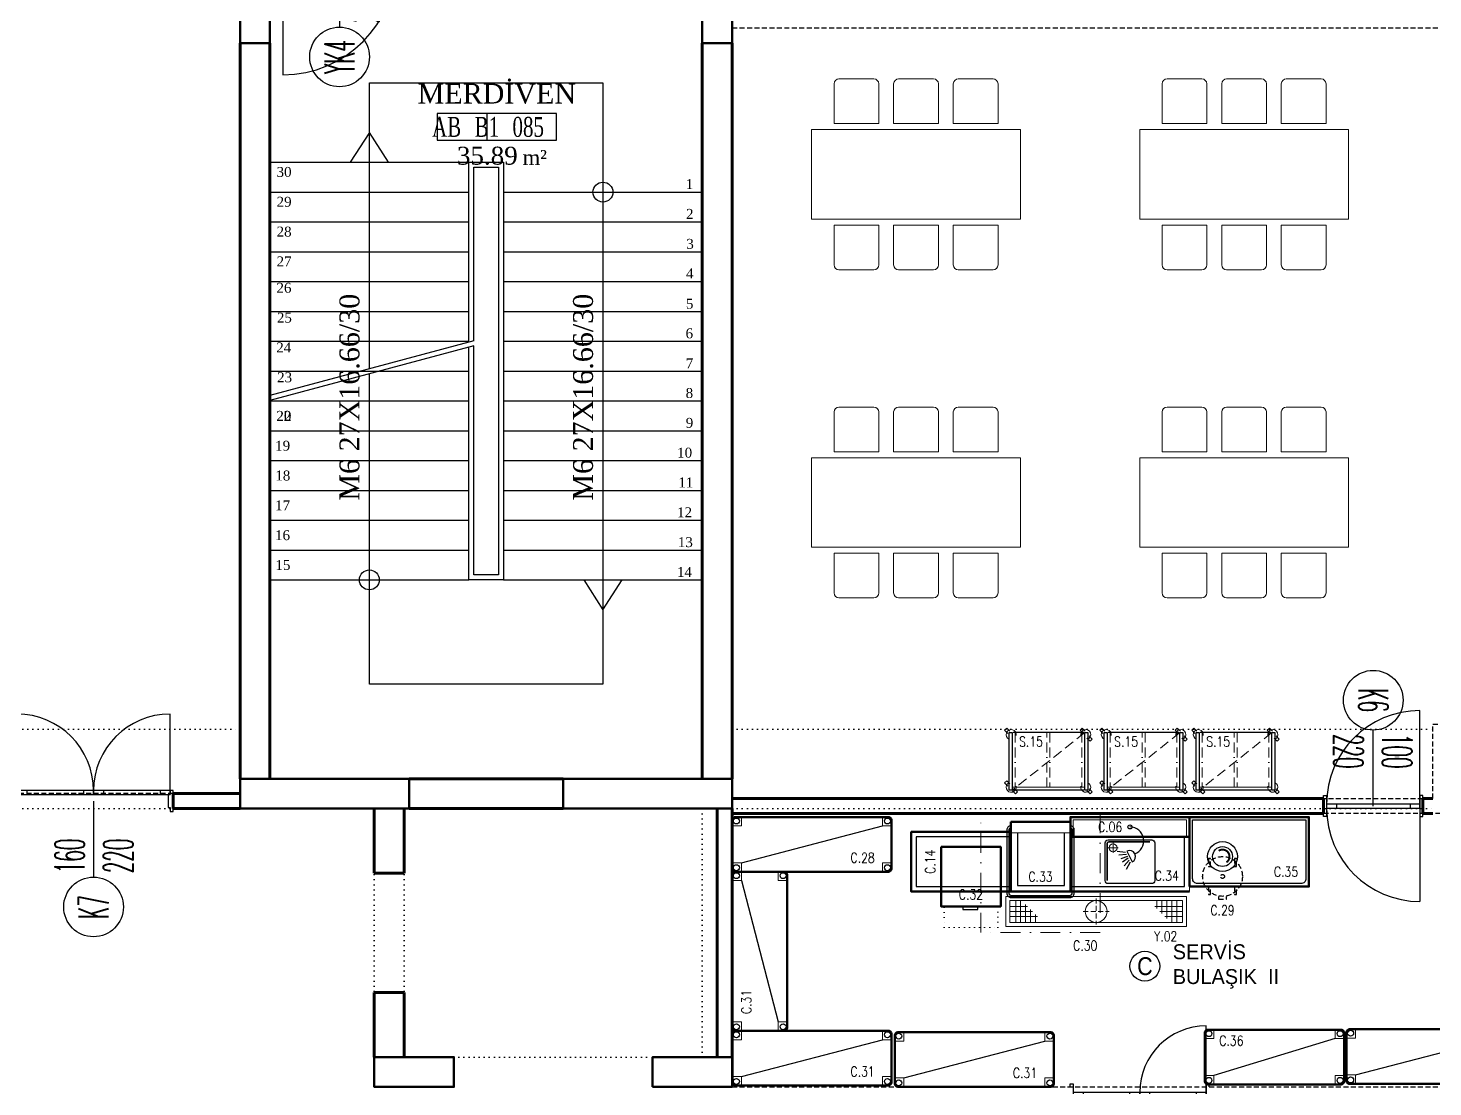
# Model space of a CAD drawing. Extents: x -228812 to 45006, y -308075 to -42938.
# Drawn here: x 34820 to 36233, y -46006 to -44941 of the extents above; entities that cross this region are included whole.
import ezdxf
from ezdxf.enums import TextEntityAlignment as Align

# ---------------------------------------------------------------- set-up
doc = ezdxf.new("R2010")
doc.units = 0
doc.header["$LTSCALE"] = 20
for name, pattern in [('( Hidden )', [0.375, 0.25, -0.125]), ('BORDER', [1.75, 0.5, -0.25, 0.5, -0.25, 0, -0.25]), ('DASHDOTX2', [2, 1, -0.5, 0, -0.5]), ('DASHED', [0.75, 0.5, -0.25]), ('DASHED2', [0.375, 0.25, -0.125]), ('DOT', [0.25, 0, -0.25]), ('HIDDEN', [0.375, 0.25, -0.125])]:
    doc.linetypes.add(name, pattern=pattern)
doc.layers.get('0').update_dxf_attribs({"linetype": 'CONTINUOUS', "lineweight": 15})
doc.layers.get('DEFPOINTS').update_dxf_attribs({"linetype": 'CONTINUOUS'})
for name, color, linetype, lineweight in [('-DWG_ANA', 7, 'CONTINUOUS', 50), ('-DWG_ANA_1', 7, 'BORDER', 25), ('-DWG_DETAY1', 7, 'CONTINUOUS', 25), ('-DWG_DETAY1_1', 7, 'BORDER', 20), ('-DWG_DETAY2', 7, 'CONTINUOUS', 15), ('-DWG_DETAY3', 7, 'CONTINUOUS', 15), ('-DWG_DETAY4', 7, 'DOT', 18), ('DUVAR', 7, 'CONTINUOUS', 60), ('DVL-C', 7, 'DASHDOTX2', 20), ('KOLON', 7, 'CONTINUOUS', 50), ('NO', 7, 'CONTINUOUS', 30), ('PLAN', 253, 'CONTINUOUS', 15), ('tefris', 7, 'CONTINUOUS', 20), ('yerizg-a', 7, 'CONTINUOUS', 15), ('yerizg-b', 7, 'CONTINUOUS', 9)]:
    doc.layers.add(name, color=color, linetype=linetype, lineweight=lineweight)
for name, color, linetype in [('BL-C', 140, 'CONTINUOUS'), ('BL-S', 42, 'CONTINUOUS'), ('BL-Y', 144, 'CONTINUOUS'), ('KA-PEN', 5, 'CONTINUOUS'), ('KAPILAR', 5, 'CONTINUOUS'), ('KIRIS', 9, 'DOT'), ('MERD', 7, 'CONTINUOUS'), ('ROOM', 7, 'CONTINUOUS'), ('ROOM-T', 7, 'CONTINUOUS'), ('YAZI', 170, 'CONTINUOUS'), ('YAZI_BLM_1', 7, 'CONTINUOUS'), ('YAZI_BLM_2', 10, 'CONTINUOUS'), ('YRNO', 7, 'CONTINUOUS')]:
    doc.layers.add(name, color=color, linetype=linetype)
doc.styles.add('BLM_YAZI', font='stylu.ttf', dxfattribs={"width": 0.8})
doc.styles.add('OLC-200', font='tromans.shx', dxfattribs={"width": 0.5, "height": 0.2})
doc.styles.add('OLC-50', font='romans.shx', dxfattribs={"width": 0.5, "height": 0.15})
doc.styles.add('ROMANS', font='romans.shx', dxfattribs={"width": 0.8})
doc.styles.add('YAZI', font='times.ttf')

# ---------------------------------------------------------------- blocks, each defined once
blk = doc.blocks.new('ROOMNAME')
at = {"color": 0}
blk.add_line((0, 13.5), (0, -13.5), dxfattribs=at)
blk.add_lwpolyline([(-50, 13.5), (-50, -13.5), (70, -13.5), (70, 13.5)], close=True, dxfattribs=at)
at = {"color": 0, "insert": (36, -30.8), "char_height": 15, "width": 39.826, "attachment_point": 4, "style": 'YAZI'}
blk.add_mtext('m²', dxfattribs=at)
at = {"color": 0, "style": 'YAZI'}
for tag, p in [('KOD', (-25, 0)), ('NO', (35, 0))]:
    blk.add_attdef(tag, text='', height=20, dxfattribs=at).set_placement(p, align=Align.MIDDLE_CENTER)
blk.add_attdef('ALAN', text='', height=18, dxfattribs=at).set_placement((31, -29), align=Align.MIDDLE_RIGHT)
at = {"color": 0, "style": 'YAZI', "flags": 1}
for tag, p in [('ALANIHALE', (10, -51.3)), ('CEVRE', (8.8, -70.9))]:
    blk.add_attdef(tag, text='', height=15, dxfattribs=at).set_placement(p, align=Align.MIDDLE_CENTER)
at = {"color": 0, "style": 'OLC-200', "width": 0.5, "flags": 1}
for tag, p in [('DOS', (-43.9, -102.9)), ('SUP', (-12.3, -102.9)), ('DUV', (15.1, -102.9)), ('TAV', (42.4, -102.9)), ('KTIP1', (-43.9, -131.5)), ('KTIP2', (6.1, -131.5)), ('KTIP3', (56.1, -131.5)), ('KTIP1S', (-43.9, -160.1)), ('KTIP2S', (6.1, -160.1)), ('KTIP3S', (56.1, -160.1)), ('PTIP1', (-43.9, -188.6)), ('PTIP2', (6.1, -188.6)), ('PTIP3', (56.1, -188.6)), ('PTIP1S', (-43.9, -217.2)), ('PTIP2S', (6.1, -217.2)), ('PTIP3S', (56.1, -217.2)), ('KISI', (-43.9, -245.8)), ('KW', (6.1, -245.8)), ('ISI', (56.1, -245.8))]:
    blk.add_attdef(tag, p, '', height=15, dxfattribs=at)
at = {"layer": 'ROOM-T', "color": 9, "style": 'YAZI'}
blk.add_attdef('MAHALADI', text='', height=20, dxfattribs=at).set_placement((10, 33.5), align=Align.MIDDLE_CENTER)
blk = doc.blocks.new('*U650')
at = {"color": 0}
for p, q in [((-3, 18), (-3, 132)), ((-107, 18), (-107, 14)), ((-13.1, 18), (-13.1, 14)), ((-60, 7.5), (-60, 7.5))]:
    blk.add_line(p, q, dxfattribs=at)
at = {"color": 0, "linetype": 'DOT', "ltscale": 20}
blk.add_line((-120, 0), (0, 0), dxfattribs=at)
at = {"color": 16}
blk.add_lwpolyline([(-60, 7.5), (-60, 84)], dxfattribs=at)
at = {"color": 0, "lineweight": -3}
for points in [[(-120, 15), (-120, 18), (-117, 18), (-117, 14), (-115, 14), (-115, 1), (-117, 1), (-117, -3), (-120, -3), (-120, 0)], [(0, 15), (0, 18), (-3, 18), (-3, 14), (-5, 14), (-5, 1), (-3, 1), (-3, -3), (0, -3), (0, 0)]]:
    blk.add_lwpolyline(points, dxfattribs=at)
at = {"color": 0}
blk.add_lwpolyline([(-117, 18), (-117, 14), (-3, 14), (-3, 18)], close=True, dxfattribs=at)
at = {"color": 16}
blk.add_circle((-60, 114), 30, dxfattribs=at)
at = {"color": 0}
blk.add_arc((-3, 18), 114, 90, 180, dxfattribs=at)
at = {"color": 16, "style": 'OLC-50', "width": 0.45}
blk.add_attdef('POZ', text='', height=30, rotation=270, dxfattribs=at).set_placement((-60, 114), align=Align.MIDDLE_CENTER)
blk.add_attdef('YUK', text='', height=30, rotation=270, dxfattribs=at).set_placement((-70, 80), align=Align.TOP_LEFT)
blk.add_attdef('GEN', text='', height=30, rotation=270, dxfattribs=at).set_placement((-60, 80), align=Align.BOTTOM_LEFT)
at = {"style": 'OLC-50', "width": 0.5, "flags": 1}
for tag, p in [('KABLOK', (-168.3, -83.8)), ('KAMAHKOD', (-63.9, -83.8)), ('KAMAHNO', (-175.2, -120.6)), ('KAMAHAD', (-59.6, -120)), ('DUVKA', (-168.6, -156)), ('KARENK', (-62.6, -154.8)), ('KATIP', (-168.1, -194)), ('KASAMAL', (-63.9, -189.6)), ('KAMAL', (-168.7, -233)), ('KASARENK', (-63.5, -229)), ('MENFEZ', (-170, -268.9)), ('YANGIN', (-64.2, -266.9)), ('ACILYON', (-172.7, -303.5)), ('CEKIT', (-66.3, -303.2)), ('CARPTEK', (-175, -337.4)), ('FOTOSEL', (-66.8, -337.1)), ('PBAR', (-173.2, -371.1)), ('KONTROL', (-67, -371.1))]:
    blk.add_attdef(tag, p, '', height=30, dxfattribs=at)
blk = doc.blocks.new('*U688')
at = {"color": 0}
for p, q in [((-157, 18), (-157, 95)), ((-3, 18), (-3, 95)), ((-147, 18), (-147, 14)), ((-90.1, 18), (-90.1, 14)), ((-70, 18), (-70, 14)), ((-13.1, 18), (-13.1, 14)), ((-80, 7.5), (-80, 7.5))]:
    blk.add_line(p, q, dxfattribs=at)
at = {"color": 0, "linetype": 'DOT', "ltscale": 20}
blk.add_line((-155, 0), (-5, 0), dxfattribs=at)
at = {"color": 0, "lineweight": -3}
for points in [[(-160, 15), (-160, 18), (-157, 18), (-157, 14), (-155, 14), (-155, 1), (-157, 1), (-157, -3), (-160, -3), (-160, 0)], [(0, 15), (0, 18), (-3, 18), (-3, 14), (-5, 14), (-5, 1), (-3, 1), (-3, -3), (0, -3), (0, 0)]]:
    blk.add_lwpolyline(points, dxfattribs=at)
at = {"color": 0}
for points in [[(-157, 18), (-157, 14), (-80, 14), (-80, 18)], [(-80, 18), (-80, 14), (-3, 14), (-3, 18)]]:
    blk.add_lwpolyline(points, close=True, dxfattribs=at)
at = {"color": 16}
blk.add_lwpolyline([(-80, 7.5), (-80, -69)], dxfattribs=at)
blk.add_circle((-80, -99), 30, dxfattribs=at)
at = {"color": 0}
for centre, start, end in [((-157, 18), 0, 90), ((-3, 18), 90, 180)]:
    blk.add_arc(centre, 77, start, end, dxfattribs=at)
at = {"color": 16, "style": 'OLC-50', "width": 0.45}
blk.add_attdef('GEN', text='', height=30, rotation=90, dxfattribs=at).set_placement((-80, -65), align=Align.BOTTOM_LEFT)
blk.add_attdef('YUK', text='', height=30, rotation=90, dxfattribs=at).set_placement((-70, -65), align=Align.TOP_LEFT)
at = {"style": 'OLC-50', "width": 0.5, "flags": 1}
for tag, p in [('KABLOK', (-188.3, -83.8)), ('KAMAHKOD', (-83.9, -83.8)), ('KAMAHNO', (-195.2, -120.6)), ('KAMAHAD', (-79.6, -120)), ('DUVKA', (-188.6, -156)), ('KARENK', (-82.6, -154.8)), ('KATIP', (-188.1, -194)), ('KASAMAL', (-83.9, -189.6)), ('KAMAL', (-188.7, -233)), ('KASARENK', (-83.5, -229)), ('MENFEZ', (-190, -268.9)), ('YANGIN', (-84.2, -266.9)), ('ACILYON', (-192.7, -303.5)), ('CEKIT', (-86.3, -303.2)), ('CARPTEK', (-195, -337.4)), ('FOTOSEL', (-86.8, -337.1)), ('PBAR', (-193.2, -371.1)), ('KONTROL', (-87, -371.1))]:
    blk.add_attdef(tag, p, '', height=30, dxfattribs=at)
at = {"color": 16, "style": 'OLC-50', "width": 0.45}
blk.add_attdef('POZ', text='', height=30, rotation=90, dxfattribs=at).set_placement((-80, -99), align=Align.MIDDLE_CENTER)
blk = doc.blocks.new('*U9158')
at = {"color": 0}
for p, q in [((-3, 9.5), (-3, 103.5)), ((-87, 9.5), (-87, 5.5)), ((-50, 7.5), (-50, 7.5)), ((-13, 9.5), (-13, 5.5)), ((-3, 5.5), (-3, -88.5))]:
    blk.add_line(p, q, dxfattribs=at)
at = {"color": 0, "linetype": 'DOT', "ltscale": 20}
blk.add_line((-100, 0), (0, 0), dxfattribs=at)
at = {"color": 16}
blk.add_lwpolyline([(-50, 7.5), (-50, 84)], dxfattribs=at)
at = {"color": 0, "lineweight": -3}
for points in [[(-100, 15), (-100, 18), (-97, 18), (-97, 14), (-97, 14), (-97, 1), (-97, 1), (-97, -3), (-100, -3), (-100, 0)], [(0, 15), (0, 18), (-3, 18), (-3, 14), (-3, 14), (-3, 1), (-3, 1), (-3, -3), (0, -3), (0, 0)]]:
    blk.add_lwpolyline(points, dxfattribs=at)
at = {"color": 0}
blk.add_lwpolyline([(-97, 9.5), (-97, 5.5), (-3, 5.5), (-3, 9.5)], close=True, dxfattribs=at)
at = {"color": 16}
blk.add_circle((-50, 114), 30, dxfattribs=at)
at = {"color": 0}
for centre, start, end in [((-3, 9.5), 90, 180), ((-3, 5.5), 180, 270)]:
    blk.add_arc(centre, 94, start, end, dxfattribs=at)
at = {"color": 16, "style": 'OLC-50', "width": 0.45}
blk.add_attdef('POZ', text='', height=30, rotation=270, dxfattribs=at).set_placement((-50, 114), align=Align.MIDDLE_CENTER)
blk.add_attdef('YUK', text='', height=30, rotation=270, dxfattribs=at).set_placement((-60, 80), align=Align.TOP_LEFT)
blk.add_attdef('GEN', text='', height=30, rotation=270, dxfattribs=at).set_placement((-50, 80), align=Align.BOTTOM_LEFT)
at = {"style": 'OLC-50', "width": 0.5, "flags": 1}
for tag, p in [('KABLOK', (-158.3, -83.8)), ('KAMAHKOD', (-53.9, -83.8)), ('KAMAHNO', (-165.2, -120.6)), ('KAMAHAD', (-49.6, -120)), ('DUVKA', (-158.6, -156)), ('KARENK', (-52.6, -154.8)), ('KATIP', (-158.1, -194)), ('KASAMAL', (-53.9, -189.6)), ('KAMAL', (-158.7, -233)), ('KASARENK', (-53.5, -229)), ('MENFEZ', (-160, -268.9)), ('YANGIN', (-54.2, -266.9)), ('ACILYON', (-162.7, -303.5)), ('CEKIT', (-56.3, -303.2)), ('CARPTEK', (-165, -337.4)), ('FOTOSEL', (-56.8, -337.1)), ('PBAR', (-163.2, -371.1)), ('KONTROL', (-57, -371.1))]:
    blk.add_attdef(tag, p, '', height=30, dxfattribs=at)
blk = doc.blocks.new('*U9162')
for p, q in [((-3, 9.5), (-3, 76.5)), ((-137, 5.5), (-137, -61.5))]:
    blk.add_line(p, q)
at = {"color": 0, "linetype": 'DOT', "ltscale": 20}
blk.add_line((-137, 0), (-3, 0), dxfattribs=at)
at = {"color": 0}
for p, q in [((-127, 9.5), (-127, 5.5)), ((-80.1, 9.5), (-80.1, 5.5)), ((-70, 7.5), (-70, 7.5)), ((-60, 9.5), (-60, 5.5)), ((-13.1, 9.5), (-13.1, 5.5))]:
    blk.add_line(p, q, dxfattribs=at)
at = {"color": 0, "lineweight": -3}
for points in [[(-140, 15), (-140, 18), (-137, 18), (-137, 14), (-137, 14), (-137, 1), (-137, 1), (-137, -3), (-140, -3), (-140, 0)], [(0, 15), (0, 18), (-3, 18), (-3, 14), (-3, 14), (-3, 1), (-3, 1), (-3, -3), (0, -3), (0, 0)]]:
    blk.add_lwpolyline(points, dxfattribs=at)
at = {"color": 0}
for points in [[(-137, 9.5), (-137, 5.5), (-70, 5.5), (-70, 9.5)], [(-70, 9.5), (-70, 5.5), (-3, 5.5), (-3, 9.5)]]:
    blk.add_lwpolyline(points, close=True, dxfattribs=at)
at = {"color": 16}
blk.add_lwpolyline([(-70, 7.5), (-70, -69)], dxfattribs=at)
blk.add_circle((-70, -99), 30, dxfattribs=at)
for centre, start, end in [((-3, 9.5), 90, 180), ((-137, 5.5), 270, 0)]:
    blk.add_arc(centre, 67, start, end)
at = {"color": 16, "style": 'OLC-50', "width": 0.45}
blk.add_attdef('GEN', text='', height=30, rotation=90, dxfattribs=at).set_placement((-70, -65), align=Align.BOTTOM_LEFT)
blk.add_attdef('YUK', text='', height=30, rotation=90, dxfattribs=at).set_placement((-60, -65), align=Align.TOP_LEFT)
at = {"style": 'OLC-50', "width": 0.5, "flags": 1}
for tag, p in [('KABLOK', (-178.3, -83.8)), ('KAMAHKOD', (-73.9, -83.8)), ('KAMAHNO', (-185.2, -120.6)), ('KAMAHAD', (-69.6, -120)), ('DUVKA', (-178.6, -156)), ('KARENK', (-72.6, -154.8)), ('KATIP', (-178.1, -194)), ('KASAMAL', (-73.9, -189.6)), ('KAMAL', (-178.7, -233)), ('KASARENK', (-73.5, -229)), ('MENFEZ', (-180, -268.9)), ('YANGIN', (-74.2, -266.9)), ('ACILYON', (-182.7, -303.5)), ('CEKIT', (-76.3, -303.2)), ('CARPTEK', (-185, -337.4)), ('FOTOSEL', (-76.8, -337.1)), ('PBAR', (-183.2, -371.1)), ('KONTROL', (-77, -371.1))]:
    blk.add_attdef(tag, p, '', height=30, dxfattribs=at)
at = {"color": 16, "style": 'OLC-50', "width": 0.45}
blk.add_attdef('POZ', text='', height=30, rotation=90, dxfattribs=at).set_placement((-70, -99), align=Align.MIDDLE_CENTER)
blk = doc.blocks.new('6LI')
at = {"color": 0, "lineweight": -2}
for p, q in [((7062.5, -56269.6), (7062.5, -56309.6)), ((7102.5, -56264.6), (7067.5, -56264.6)), ((7107.5, -56269.6), (7107.5, -56309.6)), ((7122.5, -56269.6), (7122.5, -56309.6)), ((7162.5, -56264.6), (7127.5, -56264.6)), ((7167.5, -56269.6), (7167.5, -56309.6)), ((7182.5, -56269.6), (7182.5, -56309.6)), ((7222.5, -56264.6), (7187.5, -56264.6)), ((7227.5, -56269.6), (7227.5, -56309.6)), ((7040, -56315.6), (7040, -56405.6)), ((7250, -56315.6), (7040, -56315.6)), ((7062.5, -56309.6), (7107.5, -56309.6)), ((7122.5, -56309.6), (7167.5, -56309.6)), ((7182.5, -56309.6), (7227.5, -56309.6)), ((7250, -56405.6), (7250, -56315.6)), ((7250, -56405.6), (7040, -56405.6)), ((7107.5, -56411.6), (7062.5, -56411.6)), ((7062.5, -56411.6), (7062.5, -56451.6)), ((7107.5, -56451.6), (7107.5, -56411.6)), ((7167.5, -56411.6), (7122.5, -56411.6)), ((7122.5, -56411.6), (7122.5, -56451.6)), ((7167.5, -56451.6), (7167.5, -56411.6)), ((7227.5, -56411.6), (7182.5, -56411.6)), ((7182.5, -56411.6), (7182.5, -56451.6)), ((7227.5, -56451.6), (7227.5, -56411.6)), ((7067.5, -56456.6), (7102.5, -56456.6)), ((7127.5, -56456.6), (7162.5, -56456.6)), ((7187.5, -56456.6), (7222.5, -56456.6))]:
    blk.add_line(p, q, dxfattribs=at)
for centre, start, end in [((7067.5, -56269.6), 90, 180), ((7102.5, -56269.6), 0, 90), ((7127.5, -56269.6), 90, 180), ((7162.5, -56269.6), 0, 90), ((7187.5, -56269.6), 90, 180), ((7222.5, -56269.6), 0, 90), ((7067.5, -56451.6), 180, 270), ((7102.5, -56451.6), 270, 0), ((7127.5, -56451.6), 180, 270), ((7162.5, -56451.6), 270, 0), ((7187.5, -56451.6), 180, 270), ((7222.5, -56451.6), 270, 0)]:
    blk.add_arc(centre, 5, start, end, dxfattribs=at)
blk = doc.blocks.new('E_120')
at = {"layer": '-DWG_ANA', "color": 0}
blk.add_lwpolyline([(0, -70), (0, 0), (120, 0), (120, -70)], close=True, dxfattribs=at)
at = {"layer": '-DWG_DETAY1', "color": 0}
blk.add_lwpolyline([(3, -62), (3, -3), (117, -3), (117, -62, -0.414214), (112, -67), (8, -67, -0.414214)], format="xyb", close=True, dxfattribs=at)
blk = doc.blocks.new('EBN120')
at = {"layer": 'PLAN', "color": 0, "linetype": 'Continuous'}
blk.add_blockref('E_120', (0, 0), dxfattribs=at)
at = {"layer": 'NO', "linetype": 'Continuous', "style": 'ROMANS', "width": 0.8}
blk.add_attdef('NO', text='', height=10, dxfattribs=at).set_placement((97, -55), align=Align.MIDDLE)
blk = doc.blocks.new('BK_54L')
at = {"layer": '-DWG_DETAY1', "color": 0}
blk.add_lwpolyline([(-22, -8), (22, -8, -0.414214), (25, -11), (25, -49, -0.414214), (22, -52), (-22, -52, -0.414214), (-25, -49), (-25, -11, -0.414214)], format="xyb", close=True, dxfattribs=at)
at = {"layer": '-DWG_DETAY2', "color": 0, "const_width": 1.5}
blk.add_lwpolyline([(20, -10), (-21, -10, 0.414214), (-23, -12), (-23, -49)], format="xyb", dxfattribs=at)
at = {"layer": '-DWG_DETAY2', "color": 0}
for points in [[(-17, -11), (-17, -21)], [(-22, -16), (-12, -16)]]:
    blk.add_lwpolyline(points, dxfattribs=at)
blk.add_circle((-17, -16), 4, dxfattribs=at)
blk = doc.blocks.new('BEN120R')
at = {"layer": '-DWG_ANA', "color": 0}
for points in [[(120, -20), (120, 0), (0, 0), (0, -20)], [(0, -20), (120, -20)], [(120, -75), (0, -75)]]:
    blk.add_lwpolyline(points, dxfattribs=at)
at = {"layer": '-DWG_DETAY1', "color": 0, "linetype": 'Continuous'}
blk.add_lwpolyline([(0, -70), (115, -70), (115, -20)], dxfattribs=at)
at = {"layer": '-DWG_DETAY2', "color": 0}
blk.add_lwpolyline([(3, -20), (3, -3), (117, -3), (117, -20)], dxfattribs=at)
at = {"layer": '-DWG_DETAY3', "color": 0}
for p, q in [((0, -75), (0, -20)), ((120, -20), (120, -75))]:
    blk.add_line(p, q, dxfattribs=at)
at = {"layer": '-DWG_DETAY1', "color": 0}
blk.add_blockref('BK_54L', (60, -15), dxfattribs=at)
at = {"layer": 'NO', "linetype": 'Continuous', "style": 'ROMANS', "width": 0.8}
blk.add_attdef('NO', text='', height=10, dxfattribs=at).set_placement((97, -59), align=Align.MIDDLE)
blk = doc.blocks.new('BYM102')
at = {"layer": '-DWG_ANA', "color": 0}
blk.add_lwpolyline([(0, 0), (60, 0), (60, -70), (0, -70)], close=True, dxfattribs=at)
at = {"layer": '-DWG_DETAY1', "color": 0}
for points in [[(0, -4), (0, -4, 0.414214), (-4, -8), (-4, -71.5, 0.414214), (0.5, -76), (59.5, -76, 0.414214), (64, -71.5), (64, -8, 0.414214), (60, -4), (60, -4)], [(0, -6), (0, -6, 0.339359), (-2, -8.5), (-2, -71, 0.414214), (1, -74), (59, -74, 0.414214), (62, -71), (62, -8.5, 0.339359), (60, -6), (60, -6)]]:
    blk.add_lwpolyline(points, format="xyb", dxfattribs=at)
blk.add_lwpolyline([(7, -11), (7, -64), (54, -64), (54, -11)], dxfattribs=at)
at = {"layer": '-DWG_DETAY2', "color": 0}
blk.add_lwpolyline([(0, -11), (60, -11)], dxfattribs=at)
at = {"layer": 'NO', "linetype": 'Continuous', "style": 'ROMANS', "width": 0.8}
blk.add_attdef('NO', text='', height=10, dxfattribs=at).set_placement((30, -55), align=Align.MIDDLE)
blk = doc.blocks.new('BTN100')
at = {"layer": '-DWG_ANA', "color": 0}
blk.add_lwpolyline([(0, 30), (100, 30), (100, -30), (0, -30)], dxfattribs=at)
at = {"layer": '-DWG_DETAY1', "color": 0, "linetype": 'Continuous'}
blk.add_lwpolyline([(0, -25), (95, -25), (95, 25), (0, 25)], dxfattribs=at)
at = {"layer": '-DWG_DETAY3', "color": 0}
blk.add_line((0, -30), (0, 30), dxfattribs=at)
at = {"layer": 'NO', "linetype": 'Continuous', "style": 'ROMANS', "width": 0.8}
blk.add_attdef('NO', text='', height=10, rotation=90, dxfattribs=at).set_placement((81, 0), align=Align.MIDDLE)
blk = doc.blocks.new('BYM052')
at = {"layer": '-DWG_ANA', "color": 0}
blk.add_lwpolyline([(0, 0), (60, 0), (60, -60), (0, -60)], close=True, dxfattribs=at)
at = {"layer": '-DWG_DETAY1', "color": 0}
blk.add_lwpolyline([(22, -61), (22, -63), (37, -63), (37, -61)], dxfattribs=at)
at = {"layer": '-DWG_DETAY4', "color": 0}
blk.add_lwpolyline([(3, -60), (3, -61), (3, -81), (57, -81), (57, -60)], dxfattribs=at)
at = {"layer": 'NO', "linetype": 'Continuous', "style": 'ROMANS', "width": 0.8}
blk.add_attdef('NO', text='', height=10, dxfattribs=at).set_placement((30, -48), align=Align.MIDDLE)
blk = doc.blocks.new('IDD166')
at = {"layer": '-DWG_ANA', "color": 0}
blk.add_lwpolyline([(3, 0), (157, 0, -0.414214), (160, -3), (160, -52, -0.414214), (157, -55), (3, -55, -0.414214), (0, -52), (0, -3, -0.414214)], format="xyb", close=True, dxfattribs=at)
at = {"layer": '-DWG_DETAY1', "color": 0}
blk.add_lwpolyline([(9, -46), (151, -9)], dxfattribs=at)
for centre in [(4, -4), (156, -4), (4, -51), (156, -51)]:
    blk.add_circle(centre, 3, dxfattribs=at)
at = {"layer": '-DWG_DETAY2', "color": 0, "linetype": 'Continuous'}
for points in [[(0, -9), (9, -9), (9, 0)], [(151, 0), (151, -9), (160, -9)], [(0, -46), (9, -46), (9, -55)], [(160, -46), (151, -46), (151, -55)]]:
    blk.add_lwpolyline(points, dxfattribs=at)
at = {"layer": 'NO', "linetype": 'Continuous', "style": 'ROMANS', "width": 0.8}
blk.add_attdef('NO', text='', height=10, dxfattribs=at).set_placement((131, -41), align=Align.MIDDLE)
blk = doc.blocks.new('IDD146')
at = {"layer": '-DWG_ANA', "color": 0}
blk.add_lwpolyline([(-133, 54), (1, 54, -0.414214), (4, 51), (4, 2, -0.414214), (1, -1), (-133, -1, -0.414214), (-136, 2), (-136, 51, -0.414214)], format="xyb", close=True, dxfattribs=at)
at = {"layer": '-DWG_DETAY1', "color": 0}
blk.add_lwpolyline([(-127, 8), (-5, 45)], dxfattribs=at)
for centre in [(-132, 50), (0, 50), (-132, 3), (0, 3)]:
    blk.add_circle(centre, 3, dxfattribs=at)
at = {"layer": '-DWG_DETAY2', "color": 0, "linetype": 'Continuous'}
for points in [[(-136, 45), (-127, 45), (-127, 54)], [(-5, 54), (-5, 45), (4, 45)], [(-136, 8), (-127, 8), (-127, -1)], [(4, 8), (-5, 8), (-5, -1)]]:
    blk.add_lwpolyline(points, dxfattribs=at)
blk = doc.blocks.new('Demonte istif rafı')
at = {"linetype": 'Continuous', "rotation": 180}
blk.add_blockref('IDD146', (-65.6, 30.1), dxfattribs=at)
at = {"layer": 'NO', "linetype": 'Continuous', "style": 'ROMANS', "width": 0.8}
blk.add_attdef('NO', text='', height=10, dxfattribs=at).set_placement((-43, 20), align=Align.MIDDLE)
blk = doc.blocks.new('ATK200')
at = {"layer": '-DWG_ANA_1', "color": 0, "linetype": 'Continuous'}
for points in [[(0, -58), (0, 0), (3, 0), (3, -58)], [(76, -58), (76, 0), (79, 0), (79, -58)]]:
    blk.add_lwpolyline(points, close=True, dxfattribs=at)
at = {"layer": '-DWG_DETAY1', "color": 0, "linetype": 'Continuous'}
for points in [[(4, 0), (75, 0)], [(4, -58), (75, -58)]]:
    blk.add_lwpolyline(points, dxfattribs=at)
at = {"layer": '-DWG_DETAY1_1', "color": 0}
for points in [[(6, -58), (6, -3)], [(73, -58), (73, -3)]]:
    blk.add_lwpolyline(points, dxfattribs=at)
blk.add_lwpolyline([(38, -3), (41, -3), (41, -58), (38, -58)], close=True, dxfattribs=at)
at = {"layer": '-DWG_DETAY2', "color": 0, "linetype": 'DASHED'}
blk.add_line((3, -58), (76, 0), dxfattribs=at)
at = {"layer": '-DWG_DETAY2', "color": 0, "linetype": 'HIDDEN'}
for points in [[(-1.4, -1.6), (-4.5, 1.5), (-2.4, 3.6), (0.8, 0.5)], [(73.6, -1.6), (70.5, 1.5), (72.6, 3.6), (75.8, 0.5)], [(78.4, -6.4), (81.5, -9.5), (83.6, -7.4), (80.5, -4.2)], [(-1.4, -54.6), (-4.5, -51.5), (-2.4, -49.4), (0.8, -52.5)], [(2.4, -59.4), (5.5, -62.5), (7.6, -60.4), (4.5, -57.2)], [(78.4, -59.4), (81.5, -62.5), (83.6, -60.4), (80.5, -57.2)]]:
    blk.add_lwpolyline(points, dxfattribs=at)
at = {"layer": '-DWG_DETAY2', "color": 0, "linetype": 'Continuous'}
blk.add_lwpolyline([(4, -3), (75, -3)], dxfattribs=at)
at = {"layer": '-DWG_DETAY2', "color": 0}
for centre, start, end in [((2, -3), 348.463, 246.4218), ((77, -3), 293.5782, 191.537), ((2, -56), 113.5782, 11.537), ((77, -56), 168.463, 66.4218)]:
    blk.add_arc(centre, 5, start, end, dxfattribs=at)
at = {"layer": 'NO', "linetype": 'Continuous', "style": 'ROMANS', "width": 0.8}
blk.add_attdef('NO', text='', height=10, dxfattribs=at).set_placement((57, -49), align=Align.MIDDLE)
blk = doc.blocks.new('dds123')
at = {"layer": 'DVL-C', "color": 0}
blk.add_lwpolyline([(0, 0), (120, 0), (120, -120), (0, -120)], close=True, dxfattribs=at)
at = {"layer": 'NO', "linetype": 'Continuous', "style": 'ROMANS', "width": 0.8}
blk.add_attdef('NO', text='', height=10, dxfattribs=at).set_placement((105, -133), align=Align.MIDDLE)
blk = doc.blocks.new('bsu100a')
at = {"layer": '-DWG_DETAY1', "color": 0, "const_width": 2}
blk.add_lwpolyline([(3.9, -5.8, 1), (-3.9, 5.8)], format="xyb", dxfattribs=at)
at = {"layer": '-DWG_DETAY1', "color": 0}
for radius in [15, 10]:
    blk.add_circle((0, 0), radius, dxfattribs=at)
blk = doc.blocks.new('acp100')
at = {"layer": '-DWG_ANA_1', "color": 0, "linetype": 'HIDDEN'}
blk.add_circle((0, 0), 20, dxfattribs=at)
at = {"layer": '-DWG_DETAY1', "color": 0, "linetype": 'HIDDEN'}
for points in [[(-14, 18), (-14, 10), (-12, 10), (-12, 18)], [(12, 18), (12, 10), (14, 10), (14, 18)], [(-14, -10), (-14, -18), (-12, -18), (-12, -10)], [(12, -10), (12, -18), (14, -18), (14, -10)]]:
    blk.add_lwpolyline(points, close=True, dxfattribs=at)
blk.add_lwpolyline([(-4, -20), (-4, -23), (4, -23), (4, -20)], dxfattribs=at)
blk.add_circle((0, 0), 2, dxfattribs=at)
at = {"layer": 'NO', "linetype": 'Continuous', "style": 'ROMANS', "width": 0.8}
blk.add_attdef('NO', text='', height=10, dxfattribs=at).set_placement((0, -34), align=Align.MIDDLE)
blk = doc.blocks.new('1cc-mt001')
at = {"layer": '-DWG_DETAY1', "color": 0}
for points in [[(-4.5, -25.8), (-12.9, -24.8)], [(-3.6, -27.7), (-11.1, -28.3)], [(-3, -24.3), (2.3, -35)], [(-2.6, -29.6), (-9.3, -31.9)], [(-1.7, -31.5), (-7.5, -35.5)], [(-0.7, -33.4), (-5.7, -39.1)], [(0.2, -35.3), (-3.9, -42.7)]]:
    blk.add_lwpolyline(points, dxfattribs=at)
blk.add_circle((0, 0), 2, dxfattribs=at)
for centre, radius, start, end in [((-0.1, -14), 14, 289.8454, 89.7588), ((-0.4, -29.7), 6, 296.5651, 116.5651)]:
    blk.add_arc(centre, radius, start, end, dxfattribs=at)
at = {"layer": 'NO', "linetype": 'Continuous', "style": 'ROMANS', "width": 0.8}
blk.add_attdef('NO', text='', height=10, dxfattribs=at).set_placement((-20, 0), align=Align.MIDDLE)
blk = doc.blocks.new('Y-SIFON')
at = {"layer": 'yerizg-a', "color": 0, "linetype": 'Continuous'}
blk.add_circle((0, 0), 11, dxfattribs=at)
at = {"layer": 'yerizg-b', "color": 0, "linetype": 'DASHED2'}
for points in [[(-13, 0), (13, 0)], [(0, 13), (0, -13)]]:
    blk.add_lwpolyline(points, dxfattribs=at)
blk = doc.blocks.new('1BS-SYK318A')
at = {"layer": 'yerizg-a', "color": 0}
blk.add_lwpolyline([(0, 0), (182, 0), (182, -30), (0, -30)], close=True, dxfattribs=at)
at = {"layer": 'yerizg-b', "color": 0}
for p, q in [((4, -10), (22, -10)), ((10, -26), (10, -4)), ((15, -4), (15, -26)), ((20, -26), (20, -8)), ((25, -26), (25, -13)), ((178, -10), (150, -10)), ((152, -4), (152, -12)), ((157, -4), (157, -17)), ((162, -4), (162, -22)), ((167, -26), (167, -4)), ((172, -4), (172, -26)), ((4, -15), (27, -15)), ((4, -20), (32, -20)), ((30, -26), (30, -18)), ((178, -15), (155, -15)), ((178, -20), (160, -20))]:
    blk.add_line(p, q, dxfattribs=at)
blk.add_lwpolyline([(4, -4), (178, -4), (178, -26), (4, -26)], close=True, dxfattribs=at)
at = {"layer": 'PLAN', "color": 0, "linetype": 'Continuous'}
blk.add_blockref('Y-SIFON', (91, -15), dxfattribs=at)
at = {"layer": 'YRNO', "linetype": 'Continuous', "style": 'ROMANS', "width": 0.8}
blk.add_attdef('YRNO', text='', height=10, dxfattribs=at).set_placement((161, -40), align=Align.MIDDLE)
blk = doc.blocks.new('IDD166-K')
at = {"layer": '-DWG_ANA', "color": 0}
blk.add_lwpolyline([(3, 0), (157, 0, -0.414214), (160, -3), (160, -52, -0.414214), (157, -55), (3, -55, -0.414214), (0, -52), (0, -3, -0.414214)], format="xyb", close=True, dxfattribs=at)
at = {"layer": '-DWG_DETAY1', "color": 0}
blk.add_lwpolyline([(9, -46), (151, -9)], dxfattribs=at)
for centre in [(4, -4), (156, -4), (4, -51), (156, -51)]:
    blk.add_circle(centre, 3, dxfattribs=at)
at = {"layer": '-DWG_DETAY2', "color": 0, "linetype": 'Continuous'}
for points in [[(0, -9), (9, -9), (9, 0)], [(151, 0), (151, -9), (160, -9)], [(0, -46), (9, -46), (9, -55)], [(160, -46), (151, -46), (151, -55)]]:
    blk.add_lwpolyline(points, dxfattribs=at)
at = {"layer": 'NO', "linetype": 'Continuous', "style": 'ROMANS', "width": 0.8}
blk.add_attdef('NO', text='', height=10, dxfattribs=at).set_placement((131, -41), align=Align.MIDDLE)

msp = doc.modelspace()

# ---------------------------------------------------------------- linework, layer by layer
at = {"layer": 'DEFPOINTS', "color": 7, "linetype": '( Hidden )'}
for p, q in [((37887.874, -44941.5), (35527.874, -44941.5)), ((35527.874, -44941.5), (35527.874, -45716.5)), ((36232.874, -45716.5), (36232.874, -45641.5)), ((36232.874, -45641.5), (36322.874, -45641.5)), ((35527.874, -45716.5), (36232.874, -45716.5))]:
    msp.add_line(p, q, dxfattribs=at)
msp.add_lwpolyline([(34672.874, -43636.5), (35442.874, -43636.5), (35442.874, -44681.5), (35032.874, -44681.5), (35032.874, -45726.5), (35032.874, -45614.035), (35032.874, -45711.5), (34742.874, -45711.5), (34742.874, -45456.501), (34667.874, -45456.501), (34667.874, -44941.5), (34742.874, -44941.5), (34742.874, -44851.5), (34667.874, -44851.5), (34667.874, -44151.5), (34742.874, -44151.5), (34742.874, -44061.5), (34672.874, -44061.5), (34672.874, -43636.5)], dxfattribs=at)
for points in [[(35062.874, -44871.5), (35497.874, -44871.5), (35497.874, -45696.5), (35062.874, -45696.5)], [(36307.874, -45731.5), (35527.874, -45731.5), (35527.874, -46006.5), (36307.874, -46006.5)]]:
    msp.add_lwpolyline(points, close=True, dxfattribs=at)
at = {"layer": 'DUVAR', "color": 2, "ltscale": 0.5}
for p, q in [((35032.874, -44956.498), (35032.874, -45696.5)), ((35032.874, -44956.498), (35032.874, -45696.5)), ((35062.874, -44956.498), (35062.874, -45696.5)), ((35062.874, -44956.498), (35062.874, -45696.5)), ((35497.874, -44956.5), (35497.874, -45696.5)), ((35497.874, -44956.5), (35497.874, -45696.5)), ((35497.874, -44956.5), (35497.874, -45696.5)), ((35527.874, -44956.5), (35527.874, -45696.5)), ((35527.874, -44956.5), (35527.874, -45696.5)), ((35527.874, -44956.5), (35527.874, -45696.5)), ((35202.874, -45696.5), (35357.874, -45696.5)), ((35202.874, -45696.5), (35357.874, -45696.5)), ((35167.874, -45726.5), (35167.874, -45791.5)), ((35167.874, -45726.5), (35167.874, -45791.5)), ((35197.874, -45726.5), (35197.874, -45791.5)), ((35197.874, -45726.5), (35197.874, -45791.5)), ((35357.874, -45726.5), (35202.874, -45726.5)), ((35357.874, -45726.5), (35202.874, -45726.5)), ((35512.874, -45726.5), (35512.874, -45976.5)), ((35512.874, -45726.5), (35512.874, -45976.5)), ((35512.874, -45726.5), (35512.874, -45976.5)), ((35527.874, -45726.5), (35527.874, -45976.5)), ((35527.874, -45726.5), (35527.874, -45976.5)), ((35527.874, -45726.5), (35527.874, -45976.5)), ((35167.874, -45911.5), (35167.874, -45976.5)), ((35167.874, -45911.5), (35167.874, -45976.5)), ((35197.874, -45911.5), (35197.874, -45976.5)), ((35197.874, -45911.5), (35197.874, -45976.5))]:
    msp.add_line(p, q, dxfattribs=at)
at = {"layer": 'DUVAR', "color": 2}
for p, q in [((35032.865, -45711.5), (34965.383, -45711.5)), ((34965.383, -45711.5), (34965.383, -45726.5)), ((36122.874, -45716.5), (35527.874, -45716.5)), ((36122.874, -45716.5), (36122.874, -45731.5)), ((36232.874, -45716.5), (36222.874, -45716.5)), ((36222.874, -45716.5), (36222.874, -45731.5)), ((35032.865, -45726.5), (34965.383, -45726.5)), ((36122.874, -45731.5), (35527.874, -45731.5)), ((36232.874, -45731.5), (36222.874, -45731.5)), ((35197.874, -45791.5), (35167.874, -45791.5)), ((35197.874, -45791.5), (35167.874, -45791.5)), ((35197.874, -45911.5), (35167.874, -45911.5)), ((35197.874, -45911.5), (35167.874, -45911.5))]:
    msp.add_line(p, q, dxfattribs=at)
at = {"layer": 'KIRIS', "color": 251}
for p, q in [((35032.874, -44956.498), (35032.874, -45646.5)), ((35062.874, -44956.498), (35062.874, -45696.5)), ((35497.874, -44956.5), (35497.874, -45696.5)), ((35527.874, -45646.5), (35527.874, -44956.5)), ((34742.874, -45646.5), (35032.874, -45646.5)), ((35527.874, -45646.5), (36232.874, -45646.5)), ((35202.874, -45696.5), (35357.874, -45696.5)), ((34742.874, -45726.5), (35032.865, -45726.5)), ((35167.874, -45976.5), (35167.874, -45726.5)), ((35197.874, -45976.5), (35197.874, -45726.5)), ((35357.874, -45726.5), (35202.874, -45726.5)), ((35497.874, -45976.5), (35497.874, -45726.5)), ((35527.874, -45976.5), (35527.874, -45726.5)), ((35527.874, -45726.5), (36232.874, -45726.5)), ((35247.874, -45976.5), (35447.874, -45976.5))]:
    msp.add_line(p, q, dxfattribs=at)
at = {"layer": 'KOLON', "color": 4}
for points in [[(35032.874, -44856.5), (35062.874, -44856.5), (35062.874, -44956.498), (35032.874, -44956.498)], [(35497.874, -44856.5), (35527.874, -44856.5), (35527.874, -44956.5), (35497.874, -44956.5)], [(35202.874, -45696.5), (35032.874, -45696.5), (35032.874, -45726.5), (35202.874, -45726.5)], [(35357.874, -45696.5), (35527.874, -45696.5), (35527.874, -45726.5), (35357.874, -45726.5)], [(35167.874, -45976.5), (35247.874, -45976.5), (35247.874, -46006.5), (35167.874, -46006.5)], [(35447.874, -46006.5), (35527.874, -46006.5), (35527.874, -45976.5), (35447.874, -45976.5)]]:
    msp.add_lwpolyline(points, close=True, dxfattribs=at)
at = {"layer": 'MERD', "color": 6}
for p, q in [((35162.874, -45046.5), (35143.629, -45076.5)), ((35182.119, -45076.5), (35162.874, -45046.5)), ((35062.874, -45076.5), (35262.874, -45076.5)), ((35267.874, -45081.5), (35292.874, -45081.5)), ((35062.874, -45106.5), (35262.874, -45106.5)), ((35297.874, -45106.5), (35497.874, -45106.5)), ((35062.874, -45136.5), (35262.874, -45136.5)), ((35297.874, -45136.5), (35497.874, -45136.5)), ((35062.874, -45166.5), (35262.874, -45166.5)), ((35297.874, -45166.5), (35497.874, -45166.5)), ((35062.874, -45196.5), (35262.874, -45196.5)), ((35297.874, -45196.5), (35497.874, -45196.5)), ((35062.874, -45226.5), (35262.874, -45226.5)), ((35297.874, -45226.5), (35497.874, -45226.5)), ((35267.874, -45256.147), (35062.874, -45311.076)), ((35062.874, -45256.5), (35262.874, -45256.5)), ((35267.874, -45261.147), (35062.874, -45316.076)), ((35297.874, -45256.5), (35497.874, -45256.5)), ((35062.874, -45286.5), (35154.594, -45286.5)), ((35083.254, -45286.5), (35172.874, -45286.5)), ((35173.254, -45286.5), (35262.874, -45286.5)), ((35297.874, -45286.5), (35497.874, -45286.5)), ((35062.874, -45316.5), (35262.874, -45316.5)), ((35297.874, -45316.5), (35497.874, -45316.5)), ((35062.874, -45346.5), (35262.874, -45346.5)), ((35297.874, -45346.5), (35497.874, -45346.5)), ((35062.874, -45376.5), (35262.874, -45376.5)), ((35297.874, -45376.5), (35497.874, -45376.5)), ((35062.874, -45406.5), (35262.874, -45406.5)), ((35297.874, -45406.5), (35497.874, -45406.5)), ((35062.874, -45436.5), (35262.874, -45436.5)), ((35297.874, -45436.5), (35497.874, -45436.5)), ((35062.874, -45466.5), (35262.874, -45466.5)), ((35297.874, -45466.5), (35497.874, -45466.5)), ((35062.874, -45496.5), (35262.874, -45496.5)), ((35297.874, -45496.5), (35497.874, -45496.5)), ((35378.629, -45496.5), (35397.874, -45526.5)), ((35397.874, -45526.5), (35417.119, -45496.5))]:
    msp.add_line(p, q, dxfattribs=at)
for points in [[(35162.874, -45284.281), (35162.874, -44996.5), (35397.874, -44996.5), (35397.874, -45601.5), (35162.874, -45601.5), (35162.874, -45289.281)], [(35262.874, -45257.486), (35262.874, -45076.5), (35297.874, -45076.5)], [(35297.874, -45076.5), (35297.874, -45496.5), (35262.874, -45496.5), (35262.874, -45262.486)], [(35267.874, -45256.147), (35267.874, -45081.5)], [(35292.874, -45081.5), (35292.874, -45491.5), (35267.874, -45491.5), (35267.874, -45261.147)]]:
    msp.add_lwpolyline(points, dxfattribs=at)
for centre in [(35397.874, -45106.5), (35162.874, -45496.5)]:
    msp.add_circle(centre, 10, dxfattribs=at)
at = {"layer": 'YAZI_BLM_1'}
msp.add_circle((35943.113, -45885), 15, dxfattribs=at)

# ---------------------------------------------------------------- block references
at = {"layer": 'BL-C', "linetype": 'Continuous'}
for name, p, values in [('IDD166-K', (35528.113, -45735), {'NO': 'C.28'}), ('dds123', (35778.133, -45731.284), {'NO': 'C.30'}), ('BEN120R', (35868.113, -45735), {'NO': 'C.34'}), ('EBN120', (35988.113, -45735), {'NO': 'C.35'}), ('BYM102', (35808.113, -45740), {'NO': 'C.33'}), ('1cc-mt001', (35928.113, -45745), {'NO': 'C.06'}), ('BYM052', (35738.113, -45765), {'NO': 'C.32'}), ('acp100', (36021.226, -45794.79), {'NO': 'C.29'}), ('IDD166', (35528.113, -45950), {'NO': 'C.31'}), ('IDD166', (35691.524, -45951.411), {'NO': 'C.31'}), ('Demonte istif rafı', (36073.113, -45980), {'NO': 'C.36'}), ('IDD166', (36146.083, -45948.458), {'NO': 'C.31'})]:
    msp.add_blockref(name, p, dxfattribs=at).add_auto_attribs(values)
ref = msp.add_blockref('BTN100', (35808.113, -45780), dxfattribs=dict(at, rotation=180))
ref.add_attrib('NO', 'C.14', dxfattribs={"layer": 'NO', "linetype": 'Continuous', "height": 10, "rotation": 90, "style": 'ROMANS', "width": 0.8}).set_placement((35727.113, -45780), align=Align.MIDDLE)
msp.add_blockref('bsu100a', (36021.226, -45774.79), dxfattribs=at)
ref = msp.add_blockref('IDD166', (35583.113, -45790), dxfattribs=dict(at, rotation=270))
ref.add_attrib('NO', 'C.31', dxfattribs={"layer": 'NO', "linetype": 'Continuous', "height": 10, "rotation": 90, "style": 'ROMANS', "width": 0.8}).set_placement((35542.113, -45921), align=Align.MIDDLE)
at = {"layer": 'BL-S', "linetype": 'Continuous'}
ref = msp.add_blockref('ATK200', (35885.577, -45708.101), dxfattribs=dict(at, rotation=180))
ref.add_attrib('NO', 'S.15', dxfattribs={"layer": 'NO', "linetype": 'Continuous', "height": 10, "style": 'ROMANS', "width": 0.8}).set_placement((35828.577, -45659.101), align=Align.MIDDLE)
ref = msp.add_blockref('ATK200', (35981.234, -45708.101), dxfattribs=dict(at, rotation=180))
ref.add_attrib('NO', 'S.15', dxfattribs={"layer": 'NO', "linetype": 'Continuous', "height": 10, "style": 'ROMANS', "width": 0.8}).set_placement((35924.234, -45659.101), align=Align.MIDDLE)
ref = msp.add_blockref('ATK200', (36073.846, -45708.101), dxfattribs=dict(at, rotation=180))
ref.add_attrib('NO', 'S.15', dxfattribs={"layer": 'NO', "linetype": 'Continuous', "height": 10, "style": 'ROMANS', "width": 0.8}).set_placement((36016.846, -45659.101), align=Align.MIDDLE)
at = {"layer": 'BL-Y', "linetype": 'Continuous'}
msp.add_blockref('1BS-SYK318A', (35803.113, -45815), dxfattribs=at).add_auto_attribs({'YRNO': 'Y.02'})
at = {"layer": 'KA-PEN'}
for name, p, values in [('*U9158', (36222.874, -45731.5), {'POZ': 'K6', 'GEN': '100', 'YUK': '220'}), ('*U9162', (36007.874, -46021.5), {'POZ': 'K6', 'GEN': '140', 'YUK': '220'})]:
    msp.add_blockref(name, p, dxfattribs=at).add_auto_attribs(values)
at = {"layer": 'KAPILAR', "rotation": 180}
msp.add_blockref('*U650', (35072.874, -44856.5), dxfattribs=at).add_auto_attribs({'POZ': 'YK4', 'GEN': '120', 'YUK': '220'})
at = {"layer": 'KAPILAR'}
msp.add_blockref('*U688', (34965.383, -45726.5), dxfattribs=at).add_auto_attribs({'POZ': 'K7', 'GEN': '160', 'YUK': '220'})
at = {"layer": 'ROOM', "ltscale": 0.5}
ref = msp.add_blockref('ROOMNAME', (35281.142, -45040.841), dxfattribs=at)
ref.add_attrib('MAHALADI', 'MERDİVEN', dxfattribs={"layer": 'ROOM-T', "color": 9, "height": 20, "style": 'YAZI'}).set_placement((35291.142, -45007.341), align=Align.MIDDLE_CENTER)
ref.add_attrib('BLOK', 'AB', dxfattribs={"layer": '0', "color": 0, "height": 20, "style": 'YAZI', "width": 0.7}).set_placement((35240.57, -45040.841), align=Align.MIDDLE_CENTER)
ref.add_attrib('KOD', 'B1', dxfattribs={"layer": '0', "color": 0, "height": 20, "style": 'YAZI', "width": 0.7}).set_placement((35281.142, -45040.841), align=Align.MIDDLE_CENTER)
ref.add_attrib('NO', '085', dxfattribs={"layer": '0', "color": 0, "height": 20, "style": 'YAZI', "width": 0.7}).set_placement((35322.713, -45040.841), align=Align.MIDDLE_CENTER)
ref.add_attrib('ALAN', '35.89', dxfattribs={"layer": '0', "color": 0, "height": 18, "style": 'YAZI'}).set_placement((35312.142, -45069.841), align=Align.MIDDLE_RIGHT)
at = {"layer": 'tefris', "color": 11, "xscale": -1}
for p in [(42857.863, 11271.983), (43187.863, 11271.983), (42857.863, 10941.983), (43187.863, 10941.983)]:
    msp.add_blockref('6LI', p, dxfattribs=at)

# ---------------------------------------------------------------- texts
at = {"layer": 'YAZI', "color": 7, "style": 'YAZI'}
for s, p in [('30 ', (35069.523, -45091.18)), ('1', (35481.188, -45103.348)), ('29', (35069.523, -45121.18)), ('2', (35481.411, -45133.348)), ('28', (35069.523, -45151.18)), ('3', (35481.743, -45163.521)), ('27', (35069.523, -45181.18)), ('4', (35481.397, -45193.348)), ('26', (35069.408, -45207.702)), ('5', (35481.382, -45223.723)), ('25', (35069.812, -45237.702)), ('6', (35481.051, -45253.521)), ('24', (35069.177, -45267.702)), ('7', (35481.224, -45283.752)), ('23', (35070.064, -45297.702)), ('8', (35481.072, -45313.521)), ('22', (35069.278, -45336.521)), ('20', (35069.365, -45336.521)), ('9', (35481.195, -45343.521)), ('19', (35068.089, -45366.521)), ('10', (35472.529, -45373.521)), ('18', (35068.276, -45396.521)), ('11', (35473.632, -45403.521)), ('17', (35068.11, -45426.521)), ('12', (35472.442, -45433.521)), ('16', (35067.995, -45456.521)), ('13', (35473.228, -45463.521)), ('15', (35068.399, -45486.521)), ('14', (35472.341, -45493.521))]:
    msp.add_text(s, height=10, dxfattribs=at).set_placement(p)
for p in [(35152.836, -45416.827), (35387.836, -45416.827)]:
    msp.add_text('M6 27X16.66/30', height=20, rotation=90, dxfattribs=at).set_placement(p)
at = {"layer": 'YAZI_BLM_1', "style": 'BLM_YAZI'}
for s, p in [('SERVİS', (35971.113, -45878)), ('BULAŞIK  II', (35971.113, -45903))]:
    msp.add_text(s, height=15, dxfattribs=at).set_placement(p)
at = {"layer": 'YAZI_BLM_2', "style": 'BLM_YAZI', "width": 0.9}
msp.add_text('C', height=18, dxfattribs=at).set_placement((35943.113, -45885), align=Align.MIDDLE)

doc.saveas('drawing.dxf')
